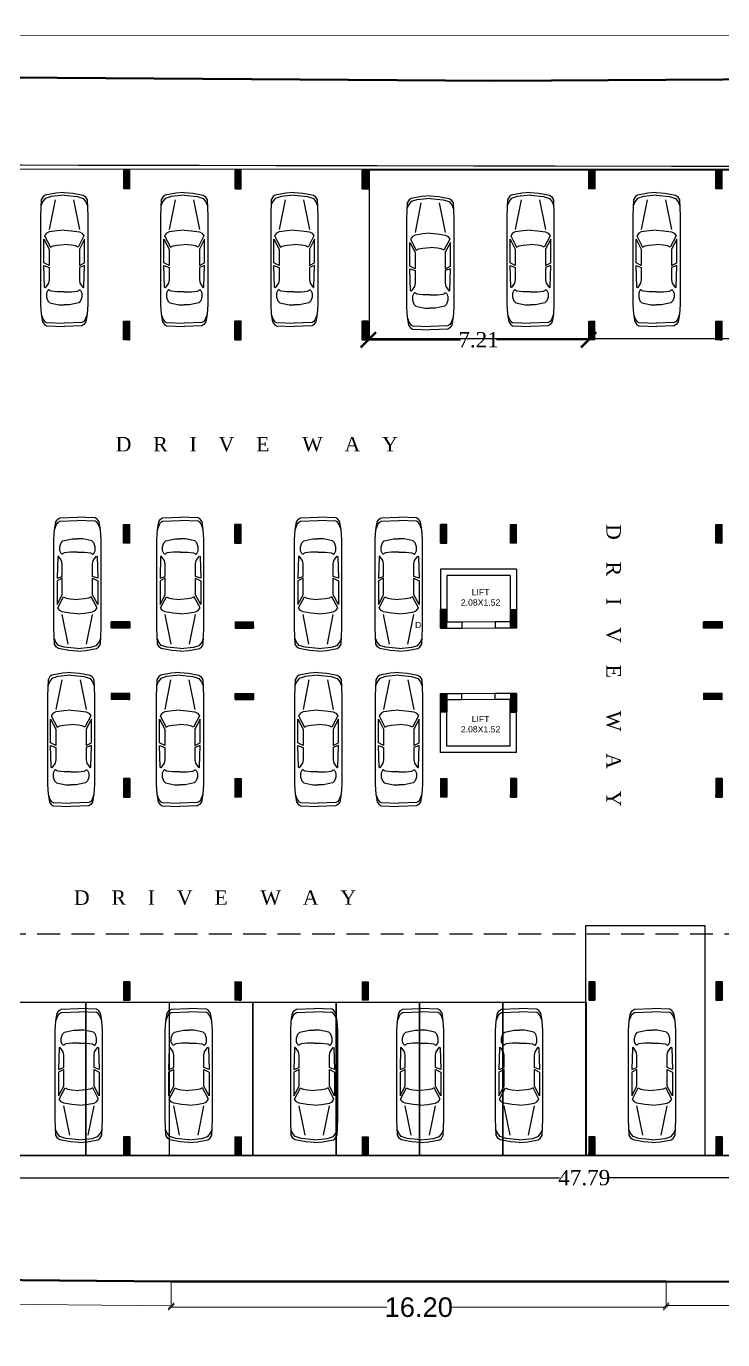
# Model space of a CAD drawing. Header units: metres. Extents: x 0 to 63445, y 32347 to 32804.
# Drawn here: x 63006.71 to 63029.51, y 32687.42 to 32730.38 of the extents above; entities that cross this region are included whole.
import ezdxf

# ---------------------------------------------------------------- set-up
doc = ezdxf.new("R2010")
doc.units = ezdxf.units.M
doc.header["$MEASUREMENT"] = 0
doc.header["$PDMODE"] = 34
doc.header["$PDSIZE"] = -10
for name, pattern in [('CONTINULUS', [0]), ('DASHED', [0.75, 0.5, -0.25]), ('DASHED2', [0.375, 0.25, -0.125]), ('HIDDEN', [9.525, 6.35, -3.175])]:
    doc.linetypes.add(name, pattern=pattern)
doc.layers.get('0').update_dxf_attribs({"lineweight": 25})
for name, color, linetype, lineweight in [('BLK_1_FLR_-1_BLT_UP_AREA', 14, 'DASHED', 9), ('BLK_1_FLR_-1_LIFT_3', 1, 'DASHED', 9), ('BLK_1_FLR_-1_LIFT_4', 1, 'DASHED', 9), ('CAR', 252, 'Continuous', 25), ('colum', 1, 'Continuous', 30), ('COLUMN', 1, 'Continuous', 30), ('DIM', 56, 'Continuous', 20), ('hatch', 251, 'Continuous', 20), ('site', 15, 'Continuous', 50), ('TEXT-2', 65, 'Continuous', 18), ('wall', 7, 'Continuous', 30)]:
    doc.layers.add(name, color=color, linetype=linetype, lineweight=lineweight)
doc.layers.add('BLK_1_FLR_-1_COVERED_PARKING', color=7, linetype='Continuous', plot=False)
doc.layers.add('SPECIAL_PARKING', color=7, linetype='Continuous', plot=False)
for name, color, linetype in [('DA parking', 7, 'Continuous'), ('PARKING_UNIT', 7, 'Continuous'), ('text', 65, 'Continuous'), ('VISITOR_PARKING', 7, 'Continuous')]:
    doc.layers.add(name, color=color, linetype=linetype)
doc.styles.add('RS', font='GOTHIC.TTF', dxfattribs={"height": 24})
doc.styles.get("Standard").update_dxf_attribs({"font": 'arial.ttf', "height": 0.4})
doc.styles.add('TNR', font='times.ttf', dxfattribs={"height": 0.5})
doc.dimstyles.new('ARCHANA', dxfattribs={"dimscale": 0, "dimtxt": 0.5, "dimasz": 0.5, "dimexe": 0, "dimexo": 0, "dimgap": 0, "dimtad": 0, "dimzin": 0, "dimdsep": 46, "dimtxsty": 'TNR', "dimblk": 'ARCHTICK', "dimcen": 0.09, "dimclrd": 36, "dimclre": 36, "dimclrt": 7, "dimadec": 0, "dimazin": 0, "dimtfac": 1, "dimtofl": 0, "dimtmove": 0, "dimatfit": 3, "dimldrblk": 'ARCHTICK', "dimfxl": 1, "dimfrac": 2, "dimtolj": 1, "dimtzin": 0, "dimlwd": -1, "dimlwe": -1, "dimarcsym": 0})

# ---------------------------------------------------------------- blocks, each defined once
blk = doc.blocks.new('A$C7D115503')
at = {"layer": 'COLUMN', "ltscale": 3}
h = blk.add_hatch(dxfattribs=at)
h.set_pattern_fill('ANSI31', color=256, style=0)
h.paths.add_polyline_path([(-14.4, -11.6), (-6.4, -11.6), (-6.4, 12.4), (-14.4, 12.4)])
at = {"layer": 'COLUMN', "ltscale": 0.05}
for p, q in [((-14.4, 12.4), (-6.4, 12.4)), ((-14.4, 12.4), (-14.4, -11.6)), ((-6.4, 12.4), (-6.4, -11.6)), ((-6.4, -11.6), (-14.4, -11.6))]:
    blk.add_line(p, q, dxfattribs=at)
blk = doc.blocks.new('_ArchTick')
at = {"color": 0, "linetype": 'ByBlock', "const_width": 0.15}
blk.add_lwpolyline([(-0.5, -0.5), (0.5, 0.5)], dxfattribs=at)
blk = doc.blocks.new('*D121')
at = {"layer": 'Defpoints', "color": 0, "linetype": 'HIDDEN', "ltscale": 3, "transparency": 16777216}
for p in [(62981.258, 32730.117), (62981.257, 32728.733), (63118.182, 32728.596)]:
    blk.add_point(p, dxfattribs=at)
at = {"layer": 'DIM', "color": 36, "linetype": 'DASHED2', "ltscale": 3, "transparency": 16777216}
for p, q in [((62981.257, 32729.117), (62981.258, 32730.117)), ((63118.183, 32728.979), (63118.184, 32729.979))]:
    blk.add_line(p, q, dxfattribs=at)
at = {"layer": 'DIM', "ltscale": 3, "transparency": 16777216}
for p, q in [((62981.258, 32730.117), (63046.477, 32730.051)), ((63118.184, 32729.979), (63049.073, 32730.049))]:
    blk.add_line(p, q, dxfattribs=at)
at = {"layer": 'DIM', "linetype": 'HIDDEN', "ltscale": 3, "transparency": 16777216, "xscale": 0.2, "yscale": 0.2, "zscale": 0.2}
for p, rotation in [((62981.258, 32730.117), 179.9424950287205), ((63118.184, 32729.979), 359.9424950287206)]:
    blk.add_blockref('_ArchTick', p, dxfattribs=dict(at, rotation=rotation))
at = {"layer": 'DIM', "linetype": 'HIDDEN', "ltscale": 3, "transparency": 16777216, "insert": (63047.775, 32730.05), "char_height": 0.4, "attachment_point": 5, "rotation": 359.9425}
blk.add_mtext('\\A1;{\\H1.6x;136.93}', dxfattribs=at)
blk = doc.blocks.new('*D128')
at = {"layer": 'Defpoints', "color": 0, "linetype": 'HIDDEN', "ltscale": 3, "transparency": 16777216}
for p in [(62994.36, 32689.475), (63011.458, 32689.325), (62994.353, 32688.678)]:
    blk.add_point(p, dxfattribs=at)
at = {"layer": 'DIM', "color": 36, "linetype": 'DASHED2', "ltscale": 3, "transparency": 16777216}
for p, q in [((62994.36, 32689.475), (62994.353, 32688.678)), ((63011.458, 32689.325), (63011.451, 32688.529))]:
    blk.add_line(p, q, dxfattribs=at)
at = {"layer": 'DIM', "ltscale": 3, "transparency": 16777216}
for p, q in [((62994.353, 32688.678), (63001.854, 32688.613)), ((63011.451, 32688.529), (63003.951, 32688.595))]:
    blk.add_line(p, q, dxfattribs=at)
at = {"layer": 'DIM', "linetype": 'HIDDEN', "ltscale": 3, "transparency": 16777216, "xscale": 0.2, "yscale": 0.2, "zscale": 0.2}
for p, rotation in [((62994.353, 32688.678), 179.4988796956956), ((63011.451, 32688.529), 359.4988796956956)]:
    blk.add_blockref('_ArchTick', p, dxfattribs=dict(at, rotation=rotation))
at = {"layer": 'DIM', "linetype": 'HIDDEN', "ltscale": 3, "transparency": 16777216, "insert": (63002.902, 32688.604), "char_height": 0.4, "attachment_point": 5, "rotation": 359.4989}
blk.add_mtext('\\A1;{\\H1.6x;17.10}', dxfattribs=at)
blk = doc.blocks.new('*D129')
at = {"layer": 'Defpoints', "color": 0, "linetype": 'HIDDEN', "ltscale": 3, "transparency": 16777216}
for p in [(63011.458, 32689.325), (63027.661, 32689.325), (63027.661, 32688.478)]:
    blk.add_point(p, dxfattribs=at)
at = {"layer": 'DIM', "color": 36, "linetype": 'DASHED2', "ltscale": 3, "transparency": 16777216}
for p, q in [((63011.458, 32689.325), (63011.458, 32688.478)), ((63027.661, 32689.325), (63027.661, 32688.478))]:
    blk.add_line(p, q, dxfattribs=at)
at = {"layer": 'DIM', "ltscale": 3, "transparency": 16777216}
for p, q in [((63011.458, 32688.478), (63018.511, 32688.478)), ((63027.661, 32688.478), (63020.608, 32688.478))]:
    blk.add_line(p, q, dxfattribs=at)
at = {"layer": 'DIM', "linetype": 'HIDDEN', "ltscale": 3, "transparency": 16777216, "xscale": 0.2, "yscale": 0.2, "zscale": 0.2, "rotation": 180}
blk.add_blockref('_ArchTick', (63011.458, 32688.478), dxfattribs=at)
at = {"layer": 'DIM', "linetype": 'HIDDEN', "ltscale": 3, "transparency": 16777216, "xscale": 0.2, "yscale": 0.2, "zscale": 0.2}
blk.add_blockref('_ArchTick', (63027.661, 32688.478), dxfattribs=at)
at = {"layer": 'DIM', "linetype": 'HIDDEN', "ltscale": 3, "transparency": 16777216, "insert": (63019.56, 32688.478), "char_height": 0.4, "attachment_point": 5}
blk.add_mtext('\\A1;{\\H1.6x;16.20}', dxfattribs=at)
blk = doc.blocks.new('*D130')
at = {"layer": 'Defpoints', "color": 0, "linetype": 'HIDDEN', "ltscale": 3, "transparency": 16777216}
for p in [(63027.661, 32689.325), (63053.179, 32689.297), (63053.178, 32688.512)]:
    blk.add_point(p, dxfattribs=at)
at = {"layer": 'DIM', "color": 36, "linetype": 'DASHED2', "ltscale": 3, "transparency": 16777216}
for p, q in [((63027.661, 32689.325), (63027.66, 32688.54)), ((63053.179, 32689.297), (63053.178, 32688.512))]:
    blk.add_line(p, q, dxfattribs=at)
at = {"layer": 'DIM', "ltscale": 3, "transparency": 16777216}
for p, q in [((63027.66, 32688.54), (63039.337, 32688.528)), ((63053.178, 32688.512), (63041.501, 32688.525))]:
    blk.add_line(p, q, dxfattribs=at)
at = {"layer": 'DIM', "linetype": 'HIDDEN', "ltscale": 3, "transparency": 16777216, "xscale": 0.2, "yscale": 0.2, "zscale": 0.2}
for p, rotation in [((63027.66, 32688.54), 179.9367714951755), ((63053.178, 32688.512), 359.9367714951757)]:
    blk.add_blockref('_ArchTick', p, dxfattribs=dict(at, rotation=rotation))
at = {"layer": 'DIM', "linetype": 'HIDDEN', "ltscale": 3, "transparency": 16777216, "insert": (63040.419, 32688.526), "char_height": 0.4, "attachment_point": 5, "rotation": 359.9368}
blk.add_mtext('\\A1;{\\H1.6x;25.52}', dxfattribs=at)
blk = doc.blocks.new('A$C1D283AF7')
at = {"layer": 'CAR', "linetype": 'ByBlock'}
for p, q in [((458, 4762, 0), (509, 5066, 0)), ((509, 5066, 0), (585, 5167, 0)), ((585, 5167, 0), (661, 5218, 0)), ((585, 5041, 0), (661, 5091, 0)), ((661, 5218, 0), (1345, 5243, 0)), ((661, 5091, 0), (1345, 5117, 0)), ((2029, 5218, 0), (1345, 5243, 0)), ((2029, 5091, 0), (1345, 5117, 0)), ((2105, 5167, 0), (2029, 5218, 0)), ((2105, 5041, 0), (2029, 5091, 0)), ((2181, 5066, 0), (2105, 5167, 0)), ((2232, 4762, 0), (2181, 5066, 0)), ((433, 4382, 0), (458, 4762, 0)), ((458, 4762, 0), (534, 4965, 0)), ((534, 4965, 0), (585, 5041, 0)), ((2156, 4965, 0), (2105, 5041, 0)), ((2232, 4762, 0), (2156, 4965, 0)), ((2257, 4382, 0), (2232, 4762, 0)), ((433, 961, 0), (433, 4382, 0)), ((661, 4103, 0), (711, 4255, 0)), ((661, 3951, 0), (661, 4103, 0)), ((711, 4255, 0), (787, 4331, 0)), ((787, 4331, 0), (1142, 4407, 0)), ((1142, 4407, 0), (1345, 4407, 0)), ((1548, 4407, 0), (1345, 4407, 0)), ((1902, 4331, 0), (1548, 4407, 0)), ((1978, 4255, 0), (1902, 4331, 0)), ((2029, 4103, 0), (1978, 4255, 0)), ((2029, 3951, 0), (2029, 4103, 0)), ((2257, 961, 0), (2257, 4382, 0)), ((585, 3723, 0), (559, 2887, 0)), ((610, 3748, 0), (585, 3723, 0)), ((737, 3571, 0), (610, 3748, 0)), ((711, 3850, 0), (661, 3951, 0)), ((737, 3824, 0), (711, 3850, 0)), ((762, 3824, 0), (737, 3824, 0)), ((762, 3444, 0), (737, 3571, 0)), ((787, 3850, 0), (762, 3824, 0)), ((838, 3875, 0), (787, 3850, 0)), ((1066, 3900, 0), (838, 3875, 0)), ((1345, 3900, 0), (1066, 3900, 0)), ((1345, 3900, 0), (1624, 3900, 0)), ((1624, 3900, 0), (1852, 3875, 0)), ((1852, 3875, 0), (1902, 3850, 0)), ((1902, 3850, 0), (1928, 3824, 0)), ((1928, 3824, 0), (1953, 3824, 0)), ((1928, 3444, 0), (1953, 3571, 0)), ((1953, 3824, 0), (1978, 3850, 0)), ((1953, 3571, 0), (2080, 3748, 0)), ((1978, 3850, 0), (2029, 3951, 0)), ((2080, 3748, 0), (2105, 3723, 0)), ((2105, 3723, 0), (2130, 2887, 0)), ((762, 2963, 0), (762, 3444, 0)), ((1928, 2963, 0), (1928, 3444, 0)), ((559, 2887, 0), (762, 2963, 0)), ((762, 2887, 0), (559, 2785, 0)), ((559, 2785, 0), (559, 1873, 0)), ((762, 2253, 0), (762, 2887, 0)), ((2130, 2887, 0), (1928, 2963, 0)), ((1928, 2887, 0), (2130, 2785, 0)), ((1928, 2253, 0), (1928, 2887, 0)), ((2130, 2785, 0), (2130, 1873, 0)), ((559, 1873, 0), (762, 2253, 0)), ((585, 1746, 0), (813, 2177, 0)), ((813, 2177, 0), (914, 2126, 0)), ((914, 2126, 0), (1066, 2101, 0)), ((1066, 2101, 0), (1345, 2076, 0)), ((1624, 2101, 0), (1345, 2076, 0)), ((1776, 2126, 0), (1624, 2101, 0)), ((1877, 2177, 0), (1776, 2126, 0)), ((2105, 1746, 0), (1877, 2177, 0)), ((2130, 1873, 0), (1928, 2253, 0)), ((661, 1645, 0), (585, 1746, 0)), ((762, 1594, 0), (661, 1645, 0)), ((1066, 1544, 0), (762, 1594, 0)), ((1345, 1518, 0), (1066, 1544, 0)), ((1345, 1518, 0), (1624, 1544, 0)), ((1624, 1544, 0), (1928, 1594, 0)), ((1928, 1594, 0), (2029, 1645, 0)), ((2029, 1645, 0), (2105, 1746, 0)), ((990, 353, 0), (762, 1493, 0)), ((1700, 353, 0), (1928, 1493, 0)), ((458, 353, 0), (433, 961, 0)), ((509, 429, 0), (458, 555, 0)), ((2181, 429, 0), (2232, 555, 0)), ((2232, 353, 0), (2257, 961, 0)), ((534, 226, 0), (458, 353, 0)), ((610, 302, 0), (509, 429, 0)), ((610, 175, 0), (534, 226, 0)), ((838, 226, 0), (610, 302, 0)), ((1015, 99, 0), (610, 175, 0)), ((1345, 175, 0), (838, 226, 0)), ((1345, 74, 0), (1015, 99, 0)), ((1345, 175, 0), (1852, 226, 0)), ((1345, 74, 0), (1674, 99, 0)), ((1674, 99, 0), (2080, 175, 0)), ((1852, 226, 0), (2080, 302, 0)), ((2080, 302, 0), (2181, 429, 0)), ((2080, 175, 0), (2156, 226, 0)), ((2156, 226, 0), (2232, 353, 0))]:
    blk.add_line(p, q, dxfattribs=at)
blk = doc.blocks.new('*D155')
at = {"layer": 'Defpoints', "color": 0, "ltscale": 0.5, "transparency": 16777216}
for p in [(63001.086, 32693.447), (63048.872, 32693.447), (63048.872, 32692.716)]:
    blk.add_point(p, dxfattribs=at)
at = {"layer": 'wall', "color": 36, "ltscale": 0.5, "transparency": 16777216}
for p, q in [((63001.086, 32693.447), (63001.086, 32692.716)), ((63048.872, 32693.447), (63048.872, 32692.716)), ((63001.086, 32692.716), (63024.17, 32692.716)), ((63048.872, 32692.716), (63025.788, 32692.716))]:
    blk.add_line(p, q, dxfattribs=at)
at = {"layer": 'wall', "color": 36, "ltscale": 0.5, "transparency": 16777216, "xscale": 0.2, "yscale": 0.2, "zscale": 0.2, "rotation": 180}
blk.add_blockref('_ArchTick', (63001.086, 32692.716), dxfattribs=at)
at = {"layer": 'wall', "color": 36, "ltscale": 0.5, "transparency": 16777216, "xscale": 0.2, "yscale": 0.2, "zscale": 0.2}
blk.add_blockref('_ArchTick', (63048.872, 32692.716), dxfattribs=at)
at = {"layer": 'wall', "color": 7, "ltscale": 0.5, "transparency": 16777216, "insert": (63024.979, 32692.716), "char_height": 0.5, "attachment_point": 5, "style": 'TNR'}
blk.add_mtext('\\A1;47.79', dxfattribs=at)
blk = doc.blocks.new('*D165')
at = {"layer": 'Defpoints', "color": 0, "ltscale": 0.5, "transparency": 16777216}
for p in [(63017.91, 32720.127), (63025.124, 32720.127), (63025.124, 32720.127)]:
    blk.add_point(p, dxfattribs=at)
at = {"layer": 'wall', "color": 36, "ltscale": 0.5, "transparency": 16777216}
for p, q in [((63017.91, 32720.127), (63020.93, 32720.127)), ((63025.124, 32720.127), (63022.104, 32720.127))]:
    blk.add_line(p, q, dxfattribs=at)
at = {"layer": 'wall', "color": 36, "ltscale": 0.5, "transparency": 16777216, "xscale": 0.5, "yscale": 0.5, "zscale": 0.5, "rotation": 180}
blk.add_blockref('_ArchTick', (63017.91, 32720.127), dxfattribs=at)
at = {"layer": 'wall', "color": 36, "ltscale": 0.5, "transparency": 16777216, "xscale": 0.5, "yscale": 0.5, "zscale": 0.5}
blk.add_blockref('_ArchTick', (63025.124, 32720.127), dxfattribs=at)
at = {"layer": 'wall', "color": 7, "ltscale": 0.5, "transparency": 16777216, "insert": (63021.517, 32720.127), "char_height": 0.5, "attachment_point": 5, "style": 'TNR'}
blk.add_mtext('\\A1;7.21', dxfattribs=at)
blk = doc.blocks.new('*D456')
at = {"layer": 'Defpoints', "color": 0, "ltscale": 3, "transparency": 16777216}
for p in [(0.832, 32714.342), (63267.277, 32714.342), (0, 32701.59)]:
    blk.add_point(p, dxfattribs=at)
at = {"layer": 'DIM', "ltscale": 3, "transparency": 16777216}
for p, q in [((5.832, 32714.342), (0.832, 32714.342)), ((0.832, 32714.342), (0.832, 32708.36)), ((0.832, 32701.59), (0.832, 32707.571)), ((0, 32701.59), (0.832, 32701.59))]:
    blk.add_line(p, q, dxfattribs=at)
at = {"layer": 'DIM', "ltscale": 3, "transparency": 16777216, "xscale": 0.05, "yscale": 0.05, "zscale": 0.05}
for p, rotation in [((0.832, 32714.342), 90), ((0.832, 32701.59), 270)]:
    blk.add_blockref('_ArchTick', p, dxfattribs=dict(at, rotation=rotation))
at = {"layer": 'DIM', "color": 7, "ltscale": 3, "transparency": 16777216, "insert": (0.832, 32707.966), "char_height": 0.4, "attachment_point": 5, "rotation": 90}
blk.add_mtext('\\A1;{\\H0.6x;12.75}', dxfattribs=at)
blk = doc.blocks.new('*D463')
at = {"layer": 'Defpoints', "color": 0, "ltscale": 3, "transparency": 16777216}
for p in [(0.832, 32691.245), (63267.277, 32691.245), (0, 32678.494)]:
    blk.add_point(p, dxfattribs=at)
at = {"layer": 'DIM', "ltscale": 3, "transparency": 16777216}
for p, q in [((5.832, 32691.245), (0.832, 32691.245)), ((0.832, 32691.245), (0.832, 32685.264)), ((0.832, 32678.494), (0.832, 32684.475)), ((0, 32678.494), (0.832, 32678.494))]:
    blk.add_line(p, q, dxfattribs=at)
at = {"layer": 'DIM', "ltscale": 3, "transparency": 16777216, "xscale": 0.05, "yscale": 0.05, "zscale": 0.05}
for p, rotation in [((0.832, 32691.245), 90), ((0.832, 32678.494), 270)]:
    blk.add_blockref('_ArchTick', p, dxfattribs=dict(at, rotation=rotation))
at = {"layer": 'DIM', "color": 7, "ltscale": 3, "transparency": 16777216, "insert": (0.832, 32684.87), "char_height": 0.4, "attachment_point": 5, "rotation": 90}
blk.add_mtext('\\A1;{\\H0.6x;12.75}', dxfattribs=at)

msp = doc.modelspace()

# ---------------------------------------------------------------- linework, layer by layer
at = {"layer": 'BLK_1_FLR_-1_BLT_UP_AREA', "color": 14, "linetype": 'CONTINULUS', "ltscale": 0.05}
msp.add_lwpolyline([(62963.109, 32725.9046), (62963.109, 32720.1278), (62959.602, 32720.1278), (62958.4002, 32712.2986), (62963.109, 32712.2986), (62963.109, 32707.4882), (62977.5007, 32707.4882), (62977.5007, 32698.5199), (63001.0856, 32698.5194), (63001.0856, 32693.4478), (63048.8719, 32693.4478), (63048.8719, 32710.124), (63099.0078, 32715.8294), (63099.0123, 32725.675), (62963.109, 32725.9046)], close=True, dxfattribs=at)
at = {"layer": 'BLK_1_FLR_-1_COVERED_PARKING', "ltscale": 0.5}
msp.add_lwpolyline([(62963.109, 32725.9046), (62963.109, 32720.1278), (62959.602, 32720.1278), (62958.4002, 32712.2986), (62963.109, 32712.2986), (62963.109, 32707.4882), (62977.5007, 32707.4882), (62977.5007, 32698.5199), (63001.0857, 32698.5194), (63001.0856, 32693.4478), (63048.8719, 32693.4478), (63095.3959, 32698.2577), (63099.0078, 32715.8294), (63099.0078, 32725.675), (63098.6104, 32725.6752), (63090.7094, 32725.682), (63090.4449, 32725.6895), (63084.2161, 32725.7), (63059.0174, 32725.7426), (62971.542, 32725.9046), (62963.109, 32725.9046)], close=True, dxfattribs=at)
at = {"layer": 'BLK_1_FLR_-1_LIFT_3', "color": 1, "linetype": 'CONTINULUS', "ltscale": 0.05}
msp.add_lwpolyline([(63022.5584, 32712.4227), (63020.4756, 32712.4227), (63020.4756, 32710.8987), (63022.5584, 32710.8987)], close=True, dxfattribs=at)
at = {"layer": 'BLK_1_FLR_-1_LIFT_4', "color": 2, "linetype": 'CONTINULUS', "ltscale": 0.05}
msp.add_lwpolyline([(63022.5584, 32708.3586), (63020.4756, 32708.3586), (63020.4756, 32706.8346), (63022.5584, 32706.8346)], close=True, dxfattribs=at)
at = {"layer": 'colum', "linetype": 'DASHED2', "ltscale": 3}
msp.add_lwpolyline([(62975.5661, 32700.6956), (63051.298, 32700.6956)], dxfattribs=at)
at = {"layer": 'DA parking', "linetype": 'CONTINULUS', "ltscale": 0.05}
msp.add_lwpolyline([(63025.033, 32700.9635), (63028.928, 32700.9635), (63028.928, 32693.4467), (63025.033, 32693.4467)], close=True, dxfattribs=at)
at = {"layer": 'hatch'}
for p, q in [((63022.0631, 32710.8987), (63020.8439, 32710.8987)), ((63022.0631, 32710.6955), (63020.8439, 32710.6955)), ((63022.0631, 32708.5618), (63020.8439, 32708.5618)), ((63022.0631, 32708.3586), (63020.8439, 32708.3586))]:
    msp.add_line(p, q, dxfattribs=at)
at = {"layer": 'PARKING_UNIT', "color": 2, "linetype": 'CONTINULUS', "ltscale": 0.05}
for points in [[(63005.9238, 32698.4477), (63005.9238, 32693.4467), (63008.6748, 32693.4467), (63008.6748, 32698.4477)], [(63008.6537, 32698.4477), (63008.6537, 32693.4467), (63011.4047, 32693.4467), (63011.4047, 32698.4477)], [(63011.3836, 32698.4521), (63011.3836, 32693.4511), (63014.1346, 32693.4511), (63014.1346, 32698.4521)], [(63014.1135, 32698.4477), (63014.1135, 32693.4467), (63016.8645, 32693.4467), (63016.8645, 32698.4477)], [(63016.8434, 32698.4499), (63016.8434, 32693.4489), (63019.5944, 32693.4489), (63019.5944, 32698.4499)], [(63019.5732, 32698.4488), (63019.5732, 32693.4478), (63022.3242, 32693.4478), (63022.3242, 32698.4488)], [(63022.3031, 32698.4477), (63022.3031, 32693.4467), (63025.0541, 32693.4467), (63025.0541, 32698.4477)]]:
    msp.add_lwpolyline(points, close=True, dxfattribs=at)
at = {"layer": 'site', "lineweight": 60}
msp.add_lwpolyline([(63068.7688, 32709.3829), (63051.9933, 32707.4816), (63053.1793, 32689.2969), (63027.6613, 32689.3251), (63011.4583, 32689.3251), (62994.3602, 32689.4747), (62985.776, 32689.8635), (62977.3649, 32691.1834), (62968.9537, 32692.5034), (62970.0846, 32697.1696), (62971.5028, 32701.7467), (62965.1735, 32703.7078), (62959.1315, 32705.5799), (62954.0502, 32706.629), (62954.9382, 32710.9304), (62955.7833, 32715.0234), (62956.8554, 32722.007), (62957.9274, 32728.9906), (62981.2569, 32728.7333), (63002.9459, 32728.7333), (63022.0278, 32728.6006), (63035.1352, 32728.6811), (63046.8012, 32728.7618), (63058.4683, 32728.8426)], dxfattribs=at)
at = {"layer": 'SPECIAL_PARKING', "color": 2, "ltscale": 0.5}
msp.add_lwpolyline([(62963.109, 32725.9046), (62963.109, 32720.1278), (62959.602, 32720.1278), (62958.4002, 32712.2986), (62963.109, 32712.2986), (62963.109, 32707.4882), (62977.5007, 32707.4882), (62977.5007, 32698.5199), (63001.0857, 32698.5194), (63001.0856, 32675.9187), (63048.8719, 32675.9187), (63048.8719, 32710.147), (63099.0078, 32715.8294), (63099.0078, 32725.675), (63098.6104, 32725.6752), (63090.7094, 32725.682), (63090.4449, 32725.6895), (63084.2161, 32725.7), (63059.0174, 32725.7426), (62971.542, 32725.9046), (62963.109, 32725.9046)], close=True, dxfattribs=at)
at = {"layer": 'VISITOR_PARKING', "linetype": 'CONTINULUS', "ltscale": 0.05}
msp.add_lwpolyline([(63090.7012, 32725.682), (63017.9397, 32725.682), (63017.9397, 32720.1733), (63090.7012, 32720.1733)], close=True, dxfattribs=at)
at = {"layer": 'wall', "ltscale": 0.5}
for p, q in [((62971.542, 32725.7333), (63099.0078, 32725.675)), ((63048.8719, 32693.4467), (63001.0856, 32693.4467))]:
    msp.add_line(p, q, dxfattribs=at)
at = {"layer": 'wall', "ltscale": 0.05}
for p, q in [((63017.711, 32725.0713), (63017.711, 32725.6809)), ((63017.7872, 32725.0713), (63017.7872, 32725.6047)), ((63025.2551, 32725.0713), (63025.2551, 32725.6047)), ((63025.3313, 32725.0713), (63025.3313, 32725.6809)), ((63017.7069, 32720.1267), (63017.7069, 32720.7363)), ((63017.7831, 32720.1267), (63017.7831, 32720.6601)), ((63025.2509, 32720.1267), (63025.2509, 32720.6601)), ((63025.3271, 32720.1267), (63025.3271, 32720.7363)), ((63020.2724, 32712.626), (63020.2724, 32710.6955)), ((63020.4756, 32712.4227), (63020.4756, 32710.8987)), ((63022.5584, 32712.4227), (63022.5584, 32710.8987)), ((63022.7616, 32712.626), (63022.7616, 32710.6955)), ((63020.2724, 32706.6314), (63020.2724, 32708.5618)), ((63022.7616, 32706.6314), (63022.7616, 32708.5618)), ((63020.4756, 32706.8346), (63020.4756, 32708.3586)), ((63022.5584, 32706.8346), (63022.5584, 32708.3586)), ((63017.7069, 32699.1307), (63017.7069, 32698.521)), ((63017.7831, 32699.1307), (63017.7831, 32698.5972)), ((63025.2509, 32699.1307), (63025.2509, 32698.5972)), ((63025.3271, 32699.1307), (63025.3271, 32698.521)), ((63017.7069, 32694.0574), (63017.7069, 32693.4478)), ((63017.7831, 32694.0574), (63017.7831, 32693.524)), ((63025.2509, 32694.0574), (63025.2509, 32693.524)), ((63025.3271, 32694.0574), (63025.3271, 32693.4478))]:
    msp.add_line(p, q, dxfattribs=at)
at = {"layer": 'wall'}
for p, q in [((63022.7616, 32712.626), (63020.2724, 32712.626)), ((63022.5584, 32712.4227), (63020.4756, 32712.4227)), ((63020.2724, 32710.6955), (63020.9709, 32710.6955)), ((63020.4756, 32710.8987), (63020.9709, 32710.8987)), ((63020.9709, 32710.8987), (63020.9709, 32710.6955)), ((63022.5584, 32710.8987), (63022.0631, 32710.8987)), ((63022.0631, 32710.8987), (63022.0631, 32710.6955)), ((63022.7616, 32710.6955), (63022.0631, 32710.6955)), ((63020.2724, 32708.5618), (63020.9709, 32708.5618)), ((63020.9709, 32708.3586), (63020.9709, 32708.5618)), ((63022.7616, 32708.5618), (63022.0631, 32708.5618)), ((63022.0631, 32708.3586), (63022.0631, 32708.5618)), ((63020.4756, 32708.3586), (63020.9709, 32708.3586)), ((63022.5584, 32708.3586), (63022.0631, 32708.3586)), ((63022.5584, 32706.8346), (63020.4756, 32706.8346)), ((63022.7616, 32706.6314), (63020.2724, 32706.6314))]:
    msp.add_line(p, q, dxfattribs=at)

# ---------------------------------------------------------------- block references
at = {"layer": 'CAR', "extrusion": (-3.75e-14, 0.001087, 0.999999), "xscale": 0.0008481566692353, "yscale": 0.0008481566692353, "zscale": 0.8481566721217545, "rotation": 180}
for p in [(63009.0945, 32724.9879, 35.5866), (63013.0243, 32724.9879, 35.5866), (63016.6265, 32724.9879, 35.5866), (63021.0728, 32724.8838, 35.5865), (63024.3551, 32724.9879, 35.5866), (63028.4813, 32724.9879, 35.5866), (63009.3157, 32709.2854, 35.5655), (63012.8778, 32709.2854, 35.5655), (63017.4073, 32709.2854, 35.5655), (63020.046, 32709.2854, 35.5655)]:
    msp.add_blockref('A$C1D283AF7', p, dxfattribs=at)
at = {"layer": 'CAR', "extrusion": (-3.75e-14, -0.001087, 0.999999), "xscale": -0.0008481566692353, "zscale": 0.8481566721217545}
for p, yscale in [((63009.5257, 32709.8571, -35.5758), 0.0008481566692353), ((63012.8959, 32709.8571, -35.5758), 0.0008481566692353), ((63017.4073, 32709.8571, -35.5758), 0.0008481566692353), ((63020.046, 32709.8571, -35.5758), 0.0008481566692353), ((63009.5749, 32693.7866, -35.5583), 0.0008481566687052), ((63013.1728, 32693.7866, -35.5583), 0.0008481566687052), ((63017.2813, 32693.7866, -35.5583), 0.0008481566687052), ((63020.7534, 32693.7866, -35.5583), 0.0008481566687052), ((63023.9923, 32693.7866, -35.5583), 0.0008481566687052), ((63028.3402, 32693.7866, -35.5583), 0.0008481566687052)]:
    msp.add_blockref('A$C1D283AF7', p, dxfattribs=dict(at, yscale=yscale))
at = {"layer": 'COLUMN', "ltscale": 0.05, "yscale": 0.025400733691282, "zscale": 0.025400733691282}
for p, xscale, rotation in [((63009.7385, 32725.3866), 0.025400733691282, 180), ((63013.9139, 32725.3866), -0.025400733691282, 180), ((63018.0759, 32725.3866), -0.025400733691282, 180), ((63024.9664, 32725.3866), 0.025400733691282, 180), ((63029.1284, 32725.3866), 0.025400733691282, 180), ((63009.7344, 32720.442), 0.025400733691282, 180), ((63013.9098, 32720.442), -0.025400733691282, 180), ((63018.0717, 32720.442), -0.025400733691282, 180), ((63024.9623, 32720.442), 0.025400733691282, 180), ((63029.1242, 32720.442), 0.025400733691282, 180), ((63009.7344, 32713.7922), 0.025400733691282, 180), ((63013.9098, 32713.7922), -0.025400733691282, 180), ((63020.6372, 32713.7922), -0.025400733691282, 180), ((63022.3968, 32713.7922), 0.025400733691282, 180), ((63029.1242, 32713.7922), 0.025400733691282, 180), ((63020.6372, 32711.0108), -0.025400733691282, 180), ((63022.3968, 32711.0108), 0.025400733691282, 180), ((63009.7839, 32710.5339), 0.025400733691282, 270), ((63013.8603, 32710.5339), -0.025400733691282, 90), ((63029.1737, 32710.5339), 0.025400733691282, 270), ((63009.7839, 32708.7235), -0.025400733691282, 270), ((63013.8603, 32708.7235), 0.025400733691282, 90), ((63029.1737, 32708.7235), -0.025400733691282, 270)]:
    msp.add_blockref('A$C7D115503', p, dxfattribs=dict(at, xscale=xscale, rotation=rotation))
for p, xscale in [((63020.6372, 32708.2465), 0.025400733691282), ((63022.3968, 32708.2465), -0.025400733691282), ((63009.7344, 32705.4651), -0.025400733691282), ((63013.9098, 32705.4651), 0.025400733691282), ((63020.6372, 32705.4651), 0.025400733691282), ((63022.3968, 32705.4651), -0.025400733691282), ((63029.1242, 32705.4651), -0.025400733691282), ((63009.7344, 32698.8153), -0.025400733691282), ((63013.9098, 32698.8153), 0.025400733691282), ((63018.0717, 32698.8153), 0.025400733691282), ((63024.9623, 32698.8153), -0.025400733691282), ((63029.1242, 32698.8153), -0.025400733691282), ((63009.7344, 32693.7421), -0.025400733691282), ((63013.9098, 32693.7421), 0.025400733691282), ((63018.0717, 32693.7421), 0.025400733691282), ((63024.9623, 32693.7421), -0.025400733691282), ((63029.1242, 32693.7421), -0.025400733691282)]:
    msp.add_blockref('A$C7D115503', p, dxfattribs=dict(at, xscale=xscale))

# ---------------------------------------------------------------- texts
at = {"layer": 'text', "char_height": 0.20321}
for s, insert, width, attachment_point in [('\\pxqc;LIFT\\P2.08X1.52', (63024.3537, 32711.9756), 5.537709, 3), ('\\pxqc;D', (63022.4737, 32710.6955), 5.867919, 9), ('\\pxqc;LIFT\\P2.08X1.52', (63024.3537, 32707.2817), 5.537709, 9)]:
    msp.add_mtext(s, dxfattribs=dict(at, insert=insert, width=width, attachment_point=attachment_point))
at = {"layer": 'TEXT-2', "ltscale": 0.05, "char_height": 0.472544, "width": 12.531694, "attachment_point": 1, "style": 'RS'}
for insert in [(63009.637, 32716.9482), (63008.2701, 32702.117)]:
    msp.add_mtext('{\\fRomantic|b0|i0|c2|p2;D    R    I    V    E      W    A    Y}', dxfattribs=dict(at, insert=insert))
at = {"layer": 'TEXT-2', "ltscale": 0.05, "insert": (63026.1791, 32714.101), "char_height": 0.472544, "width": 12.531694, "attachment_point": 1, "rotation": 270, "style": 'RS'}
msp.add_mtext('{\\fRomantic|b0|i0|c2|p2;D    R    I    V    E      W    A    Y}', dxfattribs=at)

# ---------------------------------------------------------------- dimensions: what is measured, and where the dimension line sits
at = {"layer": 'DIM', "linetype": 'HIDDEN', "ltscale": 3}
dim = msp.add_linear_dim(base=(62981.2583, 32730.1166), p1=(63118.1822, 32728.5959), p2=(62981.2569, 32728.7333), angle=179.9425, text='{\\H1.6x;<>}', dimstyle='ARCHANA', override={"dimscale": 1, "dimtxt": 0.278, "dimasz": 0.2, "dimtxsty": 'Standard', "dimclrd": 256, "dimclrt": 256, "dimfxlon": 1, "dimarcsym": 1}, dxfattribs=at)
dim.commit()
dim.dimension.update_dxf_attribs({"geometry": '*D121', "text_midpoint": (63047.775, 32730.0499), "dimtype": 161})
at = {"layer": 'DIM', "ltscale": 3}
for base, p1, p2, picture, middle in [((0.8318, 32714.3415), (0, 32701.5903), (63267.2772, 32714.3415), '*D456', (0.8318, 32707.9659)), ((0.8318, 32691.2455), (0, 32678.4943), (63267.2772, 32691.2455), '*D463', (0.8318, 32684.8699))]:
    dim = msp.add_linear_dim(base=base, p1=p1, p2=p2, angle=90, text='{\\H0.6x;<>}', dimstyle='ARCHANA', override={"dimscale": 1, "dimtxt": 0.278, "dimasz": 0.05, "dimtxsty": 'Standard', "dimclrd": 256, "dimclre": 256, "dimfxl": 5, "dimfxlon": 1, "dimarcsym": 1}, dxfattribs=at)
    dim.commit()
    dim.dimension.update_dxf_attribs({"geometry": picture, "text_midpoint": middle})
at = {"layer": 'DIM', "linetype": 'HIDDEN', "ltscale": 3}
for p1, p2, distance, picture, middle in [((63011.4583, 32689.3251), (62994.3602, 32689.4747), 0.7962, '*D128', (63002.9023, 32688.6037)), ((63011.4583, 32689.3251), (63027.6613, 32689.3251), -0.8474, '*D129', (63019.5598, 32688.4777)), ((63027.6613, 32689.3251), (63053.1793, 32689.2969), -0.7847, '*D130', (63040.4194, 32688.5264))]:
    dim = msp.add_aligned_dim(p1=p1, p2=p2, distance=distance, text='{\\H1.6x;<>}', dimstyle='ARCHANA', override={"dimscale": 1, "dimtxt": 0.278, "dimasz": 0.2, "dimtxsty": 'Standard', "dimclrd": 256, "dimclrt": 256, "dimfxlon": 1, "dimarcsym": 1}, dxfattribs=at)
    dim.commit()
    dim.dimension.update_dxf_attribs({"geometry": picture, "text_midpoint": middle})
at = {"layer": 'wall', "ltscale": 0.5}
for base, p1, p2, override, picture, middle in [((63025.1239, 32720.1267), (63017.9101, 32720.1267), (63025.1239, 32720.1267), {"dimscale": 1, "dimfxl": 6, "dimarcsym": 1}, '*D165', (63021.517, 32720.1267)), ((63048.8719, 32692.7156), (63001.0856, 32693.4467), (63048.8719, 32693.4467), {"dimscale": 1, "dimtxt": 0.3, "dimasz": 0.2, "dimfxl": 6, "dimarcsym": 1}, '*D155', (63024.9787, 32692.7156))]:
    dim = msp.add_linear_dim(base=base, p1=p1, p2=p2, dimstyle='ARCHANA', override=override, dxfattribs=at)
    dim.commit()
    dim.dimension.update_dxf_attribs({"geometry": picture, "text_midpoint": middle})

doc.saveas('drawing.dxf')
